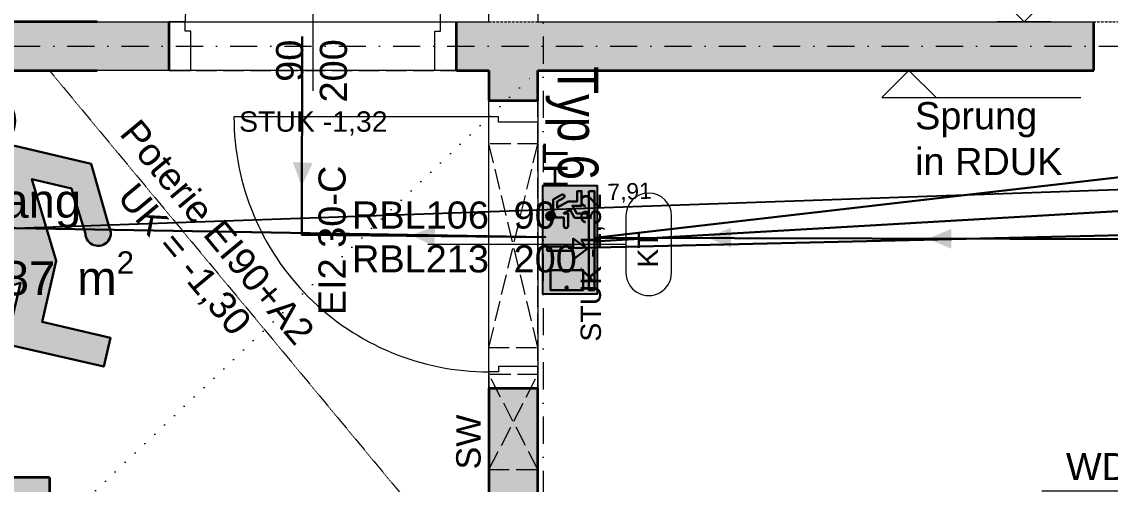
# Model space of a CAD drawing. Header units: millimetres. Extents: x 32522367 to 32638135, y 41424826 to 41540167.
# Drawn here: x 32562006 to 32566018, y 41517709 to 41519414 of the extents above; entities that cross this region are included whole.
import ezdxf
from ezdxf.enums import TextEntityAlignment as Align

# ---------------------------------------------------------------- set-up
doc = ezdxf.new("R2010")
doc.units = ezdxf.units.MM
for name, pattern in [('Punktlinie eng', [0.02, 0, -0.02]), ('Punktlinie weit', [0.05, 0, -0.05]), ('Raster', [0.2, 0.1, -0.05, 0, -0.05]), ('Strichlinie eng', [0.1, 0.075, -0.025]), ('Strichlinie weit', [0.2, 0.15, -0.05]), ('Untersicht', [0.1, 0.075, -0.025])]:
    doc.linetypes.add(name, pattern=pattern)
for name, color, linetype in [('000 Achsraster Haupt', 251, 'Continuous'), ('120 Wand Innen tragend', 251, 'Continuous'), ('130 Wand Innen', 251, 'Continuous'), ('215 DVK darüber', 251, 'Continuous'), ('811 Raum 2.Erschließung_ Nebenräume_Allg.räume_Technik', 251, 'Continuous'), ('955 Polierplan Beschriftung', 251, 'Continuous'), ('956 Fensternummer', 251, 'Continuous'), ('970 Brandschutz Beschriftung.Texte_ Bemaßung_ Symbole_ Fluchtwege', 251, 'Continuous'), ('Archicad Tür-Marker', 251, 'Continuous'), ('Archicad Türen', 251, 'Continuous'), ('dp_GE_SIBEL', 80, 'Continuous')]:
    doc.layers.add(name, color=color, linetype=linetype)
for name, color, linetype, lineweight in [('000 Achsraster Haupt_Stift_Nr__1', 251, 'Continuous', 13), ('120 Wand Innen tragend_Stift_Nr__1', 251, 'Continuous', 13), ('120 Wand Innen tragend_Stift_Nr__24', 251, 'Continuous', 13), ('120 Wand Innen tragend_Stift_Nr__6', 251, 'Continuous', 13), ('120 Wand Innen tragend_Stift_Nr__8', 251, 'Continuous', 35), ('130 Wand Innen_Stift_Nr__23', 251, 'Continuous', 13), ('130 Wand Innen_Stift_Nr__4', 251, 'Continuous', 35), ('215 DVK darüber_Stift_Nr__17', 251, 'Continuous', 18), ('240 Unterdaemmung_Stift_Nr__1', 251, 'Continuous', 13), ('955 Polierplan Beschriftung_Stift_Nr__1', 251, 'Continuous', 13), ('956 Durchbruch Beschriftung_Stift_Nr__61', 251, 'Continuous', 25), ('956 Fensternummer_Stift_Nr__1', 251, 'Continuous', 13), ('970 Brandschutz Beschriftung.Texte_ Bemaßung_ Symbole_ Fluchtwege_Stift_Nr__1', 251, 'Continuous', 13), ('970 Brandschutz Beschriftung.Texte_ Bemaßung_ Symbole_ Fluchtwege_Stift_Nr__101', 251, 'Continuous', 50), ('970 Brandschutz Beschriftung.Texte_ Bemaßung_ Symbole_ Fluchtwege_Stift_Nr__121', 251, 'Continuous', 13), ('970 Brandschutz Beschriftung.Texte_ Bemaßung_ Symbole_ Fluchtwege_Stift_Nr__75', 251, 'Continuous', 25), ('Archicad Raumstempel_Stift_Nr__1', 251, 'Continuous', 13), ('Archicad Tür-Marker_Stift_Nr__1', 251, 'Continuous', 13), ('Archicad Türen_Stift_Nr__1', 251, 'Continuous', 13), ('Archicad Türen_Stift_Nr__8', 251, 'Continuous', 35), ('dp_GE_ST_Attribut_Attribut1', 250, 'Continuous', 5)]:
    doc.layers.add(name, color=color, linetype=linetype, lineweight=lineweight)
doc.layers.add('E2_LEHR_MENSCH_NATIVE', color=112, linetype='Continuous', lineweight=35, true_color=0x20dd55)
doc.layers.add('E2_LEHR_WEG_B_INTERPRETATION', color=112, linetype='Continuous', lineweight=80, true_color=0x20dd55)
doc.layers.add('E_NACHRTECH', color=3, linetype='Continuous', true_color=0x00fa00)
doc.styles.add('DPG_TXT', font='arial.ttf', dxfattribs={"width": 0.8})
doc.styles.add('ERSTELLTER_STIL_1', font='arial.ttf')

# ---------------------------------------------------------------- blocks, each defined once
blk = doc.blocks.new('9809550')
at = {"color": 18, "lineweight": 30, "true_color": 0x000000}
for points in [[(423921.7, 99168.8), (423956.8, 99168.8), (423956.8, 99202.9), (423984.5, 99214.5), (424033.7, 99214.5), (424053.8, 99178.3)], [(424040.2, 99170.9), (424025.2, 99196.7), (423999.7, 99196.8), (424026.2, 99150.3), (424026.2, 99110.9), (424070.2, 99110.9), (424070.2, 99092.3), (424007.5, 99092.3), (424007.5, 99131.7), (423975, 99113.1), (423975, 99067), (423956.5, 99067), (423956.5, 99122.4), (423990.5, 99141.9), (423975.1, 99168.8), (423975.1, 99150.2), (423921.7, 99150.3)]]:
    blk.add_lwpolyline(points, dxfattribs=at)
blk.add_circle((423963.6, 99225.9), 18.1, dxfattribs=at)
for centre, radius, start, end in [((423921.7, 99159.5), 9.27, 89.9849, 270.0151), ((424047.8, 99173.1), 7.96, 195.7299, 41.4005)]:
    blk.add_arc(centre, radius, start, end, dxfattribs=at)
blk = doc.blocks.new('RIVO_ARR_down')
at = {"true_color": 0x56c81e}
h = blk.add_hatch(color=72, dxfattribs=at)
h.dxf.hatch_style = 1
h.paths.add_polyline_path([(2487.16, 1656.78), (2487.16, 1647.95), (2504.83, 1647.95), (2504.83, 1656.78)])
h.paths.add_polyline_path([(2496.19, 1651.84), (2494.51, 1649.58), (2492.81, 1651.85), (2494.2, 1651.85), (2494.2, 1656.07), (2494.9, 1656.08), (2494.9, 1651.84)], flags=16)
h.paths.add_polyline_path([(2498.26, 1653.37), (2499.6, 1653.37), (2499.6, 1654.67), (2500.12, 1654.91, -0.535619), (2499.17, 1655.55, -1), (2500.55, 1655.55, -0.302406), (2500.12, 1654.91), (2500.66, 1655.11), (2502.53, 1655.11), (2503.29, 1653.73, -1.25347), (2502.78, 1653.45), (2502.2, 1654.43), (2501.24, 1654.44), (2502.24, 1652.67), (2502.24, 1651.16), (2503.92, 1651.16), (2503.92, 1650.46), (2501.53, 1650.46), (2501.53, 1651.96), (2500.29, 1651.25), (2500.29, 1649.49), (2499.59, 1649.49), (2499.59, 1651.6), (2500.88, 1652.34), (2500.3, 1653.37), (2500.3, 1652.66), (2498.26, 1652.67, -1)], flags=16)
h.paths.add_polyline_path([(2503.92, 1649.3), (2503.92, 1648.39), (2487.82, 1648.39), (2487.82, 1649.3)], flags=16)
h.paths.add_polyline_path([(2491.07, 1650.21), (2487.82, 1650.21), (2487.82, 1655.56), (2491.07, 1655.56)], flags=16)
h.paths.add_polyline_path([(2488, 1652.89, -1), (2488.38, 1652.89, -1)], flags=0)
at = {"true_color": 0xffffff}
h = blk.add_hatch(color=7, dxfattribs=at)
h.dxf.hatch_style = 1
h.paths.add_polyline_path([(2487.82, 1655.56), (2487.82, 1650.21), (2491.07, 1650.21), (2491.07, 1655.56)])
h.paths.add_polyline_path([(2488.38, 1652.89, -1), (2488, 1652.89, -1)], flags=16)
h = blk.add_hatch(color=7, dxfattribs=at)
h.dxf.hatch_style = 1
h.paths.add_polyline_path([(2494.9, 1651.84), (2494.9, 1656.08), (2494.2, 1656.07), (2494.2, 1651.85), (2492.81, 1651.85), (2494.51, 1649.58), (2496.19, 1651.84)])
h = blk.add_hatch(color=7, dxfattribs=at)
h.dxf.hatch_style = 1
h.paths.add_polyline_path([(2499.6, 1653.37), (2498.26, 1653.37, 1), (2498.26, 1652.67), (2500.3, 1652.66), (2500.3, 1653.37), (2500.88, 1652.34), (2499.59, 1651.6), (2499.59, 1649.49), (2500.29, 1649.49), (2500.29, 1651.25), (2501.53, 1651.96), (2501.53, 1650.46), (2503.92, 1650.46), (2503.92, 1651.16), (2502.24, 1651.16), (2502.24, 1652.67), (2501.24, 1654.44), (2502.2, 1654.43), (2502.78, 1653.45, 1.25347), (2503.29, 1653.73), (2502.53, 1655.11), (2500.66, 1655.11), (2499.6, 1654.67)])
h = blk.add_hatch(color=7, dxfattribs=at)
h.dxf.hatch_style = 1
h.paths.add_polyline_path([(2499.17, 1655.55, 1), (2500.55, 1655.55, 1)])
h = blk.add_hatch(color=7, dxfattribs=at)
h.dxf.hatch_style = 1
h.paths.add_polyline_path([(2488, 1652.89, 1), (2488.38, 1652.89, 1)])
h = blk.add_hatch(color=7, dxfattribs=at)
h.dxf.hatch_style = 1
h.paths.add_polyline_path([(2487.82, 1649.3), (2487.82, 1648.39), (2503.92, 1648.39), (2503.92, 1649.3)])
blk.add_lwpolyline([(2487.16, 1656.78), (2504.83, 1656.78), (2504.83, 1647.95), (2487.16, 1647.95)], close=True)
at = {"color": 18, "lineweight": 30, "true_color": 0x000000}
for points in [[(2491.07, 1655.56), (2487.82, 1655.56), (2487.82, 1650.21), (2491.07, 1650.21)], [(2503.92, 1649.3), (2487.82, 1649.3), (2487.82, 1648.39), (2503.92, 1648.39)]]:
    blk.add_lwpolyline(points, close=True, dxfattribs=at)
blk.add_lwpolyline([(2494.2, 1656.07), (2494.2, 1651.85), (2492.81, 1651.85), (2494.51, 1649.58), (2496.19, 1651.84), (2494.9, 1651.84), (2494.9, 1656.08), (2494.2, 1656.07)], dxfattribs=at)
blk.add_circle((2488.19, 1652.89), 0.19, dxfattribs=at)
at = {"xscale": 0.0381026673526157, "yscale": 0.0381026673526157, "zscale": 0.0381026673526157}
blk.add_blockref('9809550', (-13654.29, -2125.22), dxfattribs=at)
blk = doc.blocks.new('Gang__85', base_point=(36.9121, 69.2385))
at = {"layer": 'Archicad Raumstempel_Stift_Nr__1', "color": 7, "lineweight": 13, "insert": (36.9251, 69.2586), "char_height": 0.125, "attachment_point": 1, "rotation": 343.6401, "style": 'ERSTELLTER_STIL_1'}
blk.add_mtext('\\A1;{\\pql;\\pt0,0.05;\\fArial|b0|i0|c0|p0;\\W1.000000;5,87\\fArial|b0|i0|c0|p0;\\W1.000000;\\A1{\\H.66x;\\S^  ;}\\fArial|b0|i0|c0|p0;\\W1.000000; m\\fArial|b0|i0|c0|p0;\\W1.000000;\\A1{\\H.66x;\\S2^  ;}}', dxfattribs=at)
at = {"layer": 'Archicad Raumstempel_Stift_Nr__1', "color": 7, "lineweight": 13, "style": 'ERSTELLTER_STIL_1'}
for tag, p in [('ROOM_NAME', (37.0028, 69.4948)), ('DUMMY_890', (37.4052, 69.4052)), ('DUMMY_891', (36.9337, 69.2877)), ('DUMMY_892', (36.8645, 69.0521)), ('DUMMY_893', (36.8645, 69.0236))]:
    blk.add_attdef(tag, text='', height=0.125, rotation=343.6401, dxfattribs=at).set_placement(p, align=Align.TOP_LEFT)
blk = doc.blocks.new('Öffnung_6')
at = {"layer": '120 Wand Innen tragend_Stift_Nr__1', "color": 7, "linetype": 'Untersicht', "lineweight": 13}
for p, q in [((38.7309, 67.8905), (38.6568, 68.277)), ((38.5582, 67.9412), (38.8295, 68.2263))]:
    blk.add_line(p, q, dxfattribs=at)
at = {"layer": '120 Wand Innen tragend_Stift_Nr__6', "color": 7, "linetype": 'Untersicht', "lineweight": 13, "flags": 128}
for points in [[(38.8295, 68.2263), (38.6568, 68.277)], [(38.5582, 67.9412), (38.7309, 67.8905)]]:
    blk.add_lwpolyline(points, dxfattribs=at)
at = {"layer": '120 Wand Innen tragend_Stift_Nr__8', "color": 7, "linetype": 'Continuous', "lineweight": 35, "flags": 128}
for points in [[(38.6427, 68.229), (38.5582, 67.9412)], [(38.7309, 67.8905), (38.8154, 68.1783)]]:
    blk.add_lwpolyline(points, dxfattribs=at)
blk = doc.blocks.new('Öffnung_7')
at = {"layer": '120 Wand Innen tragend_Stift_Nr__1', "color": 7, "linetype": 'Untersicht', "lineweight": 13}
for p, q in [((38.8576, 68.3223), (38.8962, 69.0926)), ((38.6849, 68.373), (39.0689, 69.0419))]:
    blk.add_line(p, q, dxfattribs=at)
at = {"layer": '120 Wand Innen tragend_Stift_Nr__6', "color": 7, "linetype": 'Untersicht', "lineweight": 13, "flags": 128}
for points in [[(39.0689, 69.0419), (38.8962, 69.0926)], [(38.6849, 68.373), (38.8576, 68.3223)]]:
    blk.add_lwpolyline(points, dxfattribs=at)
blk = doc.blocks.new('Zargentür 1-Fl 27')
at = {"layer": 'Archicad Türen_Stift_Nr__1', "color": 7, "linetype": 'Continuous', "lineweight": 13}
for p, q in [((0.47, 0), (0.47, 0.94)), ((-0.47, 0), (-0.53, 0)), ((-0.53, 0), (-0.53, -0.18)), ((-0.47, -0.035), (-0.47, 0)), ((0.47, -0.035), (0.47, 0)), ((0.47, 0), (0.53, 0)), ((0.53, 0), (0.53, -0.18)), ((-0.45, -0.035), (-0.47, -0.035)), ((-0.45, -0.18), (-0.45, -0.035)), ((0.45, -0.18), (0.45, -0.035)), ((0.45, -0.035), (0.47, -0.035)), ((-0.53, -0.18), (-0.47, -0.18)), ((-0.47, -0.18), (-0.45, -0.18)), ((0.47, -0.18), (0.45, -0.18)), ((0.53, -0.18), (0.47, -0.18))]:
    blk.add_line(p, q, dxfattribs=at)
at = {"layer": 'Archicad Türen_Stift_Nr__1', "color": 7, "linetype": 'Strichlinie eng', "lineweight": 13}
for p, q in [((-0.53, 0), (0.53, 0)), ((-0.53, -0.18), (0.53, -0.18))]:
    blk.add_line(p, q, dxfattribs=at)
at = {"layer": 'Archicad Türen_Stift_Nr__1', "color": 7, "linetype": 'Continuous', "lineweight": 13}
blk.add_arc((0.47, 0), 0.94, 90, 180, dxfattribs=at)
at = {"layer": 'Archicad Türen_Stift_Nr__8', "color": 7, "linetype": 'Continuous', "lineweight": 35}
for p, q in [((-0.53, 0), (-0.53, -0.18)), ((-0.53, 0), (-0.53, -0.18)), ((0.53, 0), (0.53, -0.18)), ((0.53, 0), (0.53, -0.18))]:
    blk.add_line(p, q, dxfattribs=at)
blk = doc.blocks.new('T Marker AUT 27_8')
at = {"layer": 'Archicad Tür-Marker_Stift_Nr__1', "color": 7, "linetype": 'Continuous', "lineweight": 13}
blk.add_line((0, 0.225), (0, -0.255), dxfattribs=at)
at = {"layer": 'Archicad Tür-Marker_Stift_Nr__1', "color": 7, "lineweight": 13, "style": 'ERSTELLTER_STIL_1'}
for tag, height, rotation, p in [('widthPrefix1st50_0', 0.1, 90, (0.0036, 0.0326)), ('widthPrefix1st50_1', 0.1, 90, (0.165, 0.0325)), ('DUMMY_269', 0.0667, 90, (-0.0631, 0.4956)), ('DUMMY_270', 0.0667, 90, (0.0983, 0.4956)), ('DUMMY_271', 0.1, 90, (0.0036, -0.2199)), ('DUMMY_273', 0.1, 90, (0.165, -0.2962)), ('DUMMY_272', 0.0667, 90, (-0.0631, -0.1)), ('DUMMY_274', 0.0667, 90, (0.0983, -0.1)), ('AC_SillPrefix_STUK', 0.075, 180, (0.2687, -0.3223)), ('DUMMY_268', 0.05, 180, (-0.2687, -0.3834))]:
    blk.add_attdef(tag, text='', height=height, rotation=rotation, dxfattribs=at).set_placement(p, align=Align.BOTTOM_LEFT)
blk = doc.blocks.new('Wand_1', base_point=(37.0043, 62.0087))
at = {"layer": '120 Wand Innen tragend_Stift_Nr__24', "linetype": 'Continuous', "lineweight": 13}
for points in [[(38.9412, 69.2461), (39.114, 69.1954), (39.1449, 69.301), (38.9722, 69.3517)], [(36.8315, 62.0594), (37.0043, 62.0087), (38.8154, 68.1783), (38.6427, 68.229)]]:
    blk.add_hatch(color=92, dxfattribs=at).paths.add_polyline_path(points)
at = {"layer": '120 Wand Innen tragend_Stift_Nr__8', "color": 7, "linetype": 'Continuous', "lineweight": 35}
for p, q in [((38.9412, 69.2461), (39.114, 69.1954)), ((38.6427, 68.229), (38.8154, 68.1783))]:
    blk.add_line(p, q, dxfattribs=at)
at = {"layer": '120 Wand Innen tragend_Stift_Nr__8', "color": 7, "linetype": 'Continuous', "lineweight": 35, "flags": 128}
for points in [[(38.9722, 69.3517), (38.9412, 69.2461)], [(39.114, 69.1954), (39.1449, 69.301)], [(38.5582, 67.9412), (38.3807, 67.3367)], [(38.5534, 67.286), (38.7309, 67.8905)]]:
    blk.add_lwpolyline(points, dxfattribs=at)
at = {"layer": 'Archicad Tür-Marker', "color": 7, "lineweight": 13}
ref = blk.add_blockref('T Marker AUT 27_8', (38.792, 68.7376), dxfattribs=dict(at, rotation=73.64008970396841))
ref.add_attrib('widthPrefix1st50', 'RBL106', dxfattribs={"layer": 'Archicad Tür-Marker_Stift_Nr__1', "color": 7, "lineweight": 13, "height": 0.1, "rotation": 343.6401, "style": 'ERSTELLTER_STIL_1'}).set_placement((38.3154, 68.9064), align=Align.BOTTOM_LEFT)
ref.add_attrib('widthPrefix1st50_1', 'RBL213', dxfattribs={"layer": 'Archicad Tür-Marker_Stift_Nr__1', "color": 7, "lineweight": 13, "height": 0.1, "rotation": 343.6401, "style": 'ERSTELLTER_STIL_1'}).set_placement((38.27, 68.7514), align=Align.BOTTOM_LEFT)
ref.add_attrib('AC_SillPrefix_STUK', 'STUK -1,32', dxfattribs={"layer": 'Archicad Tür-Marker_Stift_Nr__1', "color": 7, "lineweight": 13, "height": 0.075, "rotation": 73.6401, "style": 'ERSTELLTER_STIL_1'}).set_placement((39.1086, 68.2707), align=Align.BOTTOM_LEFT)
ref.add_attrib('DUMMY_271', '90', dxfattribs={"layer": 'Archicad Tür-Marker_Stift_Nr__1', "color": 7, "lineweight": 13, "height": 0.1, "rotation": 343.6401, "style": 'ERSTELLTER_STIL_1'}).set_placement((38.8869, 68.7386), align=Align.BOTTOM_LEFT)
ref.add_attrib('DUMMY_273', '200', dxfattribs={"layer": 'Archicad Tür-Marker_Stift_Nr__1', "color": 7, "lineweight": 13, "height": 0.1, "rotation": 343.6401, "style": 'ERSTELLTER_STIL_1'}).set_placement((38.8414, 68.5837), align=Align.BOTTOM_LEFT)
at = {"layer": 'Archicad Türen', "color": 7, "linetype": 'Continuous', "lineweight": 13, "rotation": 73.64008970396841}
blk.add_blockref('Zargentür 1-Fl 27', (38.792, 68.7376), dxfattribs=at)
blk = doc.blocks.new('Wand_43', base_point=(35.2586, 68.8785))
at = {"layer": '130 Wand Innen_Stift_Nr__23', "linetype": 'Continuous', "lineweight": 13}
for points in [[(36.8802, 68.4025), (35.2586, 68.8785), (35.2248, 68.7634), (36.8464, 68.2874)], [(36.8464, 68.2874), (36.9953, 68.3687), (36.8802, 68.4025)], [(36.8464, 68.2874), (36.9615, 68.2536), (36.9953, 68.3687)]]:
    blk.add_hatch(color=91, dxfattribs=at).paths.add_polyline_path(points)
at = {"layer": '130 Wand Innen_Stift_Nr__4', "color": 7, "linetype": 'Continuous', "lineweight": 35, "flags": 128}
for points in [[(35.2586, 68.8785), (35.2248, 68.7634)], [(36.9953, 68.3687), (35.2586, 68.8785)], [(35.2248, 68.7634), (35.647, 68.6394)], [(35.7621, 68.6056), (36.8464, 68.2874)], [(36.9953, 68.3687), (36.9615, 68.2536)]]:
    blk.add_lwpolyline(points, dxfattribs=at)
blk = doc.blocks.new('Zargentür 1-Fl 27_4')
at = {"layer": 'Archicad Türen_Stift_Nr__1', "color": 7, "linetype": 'Continuous', "lineweight": 13}
for p, q in [((0.47, 0), (0.47, 0.94)), ((-0.47, 0), (-0.53, 0)), ((-0.53, 0), (-0.53, -0.18)), ((-0.47, -0.035), (-0.47, 0)), ((0.47, -0.035), (0.47, 0)), ((0.47, 0), (0.53, 0)), ((0.53, 0), (0.53, -0.18)), ((-0.45, -0.035), (-0.47, -0.035)), ((-0.45, -0.18), (-0.45, -0.035)), ((0.45, -0.18), (0.45, -0.035)), ((0.45, -0.035), (0.47, -0.035)), ((-0.53, -0.18), (-0.47, -0.18)), ((-0.47, -0.18), (-0.45, -0.18)), ((0.47, -0.18), (0.45, -0.18)), ((0.53, -0.18), (0.47, -0.18))]:
    blk.add_line(p, q, dxfattribs=at)
at = {"layer": 'Archicad Türen_Stift_Nr__1', "color": 7, "linetype": 'Strichlinie eng', "lineweight": 13}
for p, q in [((-0.53, 0), (0.53, 0)), ((-0.53, -0.18), (0.53, -0.18))]:
    blk.add_line(p, q, dxfattribs=at)
at = {"layer": 'Archicad Türen_Stift_Nr__1', "color": 7, "linetype": 'Continuous', "lineweight": 13}
blk.add_arc((0.47, 0), 0.94, 90, 180, dxfattribs=at)
at = {"layer": 'Archicad Türen_Stift_Nr__8', "color": 7, "linetype": 'Continuous', "lineweight": 35}
for p, q in [((-0.53, -0.18), (-0.53, 0)), ((-0.53, -0.18), (-0.53, 0)), ((0.53, -0.18), (0.53, 0)), ((0.53, -0.18), (0.53, 0))]:
    blk.add_line(p, q, dxfattribs=at)
blk = doc.blocks.new('Wand_265', base_point=(36.864, 70.1581))
at = {"layer": '120 Wand Innen tragend_Stift_Nr__24', "linetype": 'Continuous', "lineweight": 13}
for points in [[(36.864, 70.1581), (36.8133, 69.9854), (37.8407, 69.6838), (37.8914, 69.8565)], [(38.8578, 69.3853), (41.1119, 68.7235), (41.1626, 68.8963), (38.9085, 69.558)]]:
    blk.add_hatch(color=92, dxfattribs=at).paths.add_polyline_path(points)
at = {"layer": '120 Wand Innen tragend_Stift_Nr__8', "color": 7, "linetype": 'Continuous', "lineweight": 35}
for p, q in [((37.8407, 69.6838), (37.8914, 69.8565)), ((38.8578, 69.3853), (38.9085, 69.558))]:
    blk.add_line(p, q, dxfattribs=at)
at = {"layer": '120 Wand Innen tragend_Stift_Nr__8', "color": 7, "linetype": 'Continuous', "lineweight": 35, "flags": 128}
for points in [[(37.6378, 69.931), (36.864, 70.1581)], [(36.8133, 69.9854), (37.5871, 69.7583)], [(38.8578, 69.3853), (38.9722, 69.3517)], [(39.1449, 69.301), (41.1119, 68.7235)], [(41.1119, 68.7235), (41.1626, 68.8963)]]:
    blk.add_lwpolyline(points, dxfattribs=at)
at = {"layer": 'Archicad Tür-Marker', "color": 7, "lineweight": 13}
ref = blk.add_blockref('T Marker AUT 27_8', (38.4, 69.7072), dxfattribs=dict(at, rotation=343.6400968959427))
ref.add_attrib('widthPrefix1st50', 'RBL106', dxfattribs={"layer": 'Archicad Tür-Marker_Stift_Nr__1', "color": 7, "lineweight": 13, "height": 0.1, "rotation": 73.6401, "style": 'ERSTELLTER_STIL_1'}).set_placement((38.4034, 69.7389), align=Align.BOTTOM_LEFT)
ref.add_attrib('widthPrefix1st50_1', 'RBL213', dxfattribs={"layer": 'Archicad Tür-Marker_Stift_Nr__1', "color": 7, "lineweight": 13, "height": 0.1, "rotation": 73.6401, "style": 'ERSTELLTER_STIL_1'}).set_placement((38.5583, 69.6933), align=Align.BOTTOM_LEFT)
ref.add_attrib('AC_SillPrefix_STUK', 'STUK -1,32', dxfattribs={"layer": 'Archicad Tür-Marker_Stift_Nr__1', "color": 7, "lineweight": 13, "height": 0.075, "rotation": 343.6401, "style": 'ERSTELLTER_STIL_1'}).set_placement((38.0187, 69.3734), align=Align.BOTTOM_LEFT)
ref.add_attrib('DUMMY_271', '90', dxfattribs={"layer": 'Archicad Tür-Marker_Stift_Nr__1', "color": 7, "lineweight": 13, "height": 0.1, "rotation": 73.6401, "style": 'ERSTELLTER_STIL_1'}).set_placement((38.3323, 69.4965), align=Align.BOTTOM_LEFT)
ref.add_attrib('DUMMY_273', '200', dxfattribs={"layer": 'Archicad Tür-Marker_Stift_Nr__1', "color": 7, "lineweight": 13, "height": 0.1, "rotation": 73.6401, "style": 'ERSTELLTER_STIL_1'}).set_placement((38.4657, 69.3779), align=Align.BOTTOM_LEFT)
at = {"layer": 'Archicad Türen', "color": 7, "linetype": 'Continuous', "lineweight": 13, "rotation": 343.6400968959427}
blk.add_blockref('Zargentür 1-Fl 27_4', (38.4, 69.7072), dxfattribs=at)
blk = doc.blocks.new('Fluchtwegtool - GSDE_2')
at = {"layer": '970 Brandschutz Beschriftung.Texte_ Bemaßung_ Symbole_ Fluchtwege_Stift_Nr__75', "color": 94, "linetype": 'Continuous', "lineweight": 25, "true_color": 0x009500}
blk.add_line((-6.47, -8.62), (1.4348, -8.3427), dxfattribs=at)
at = {"layer": '970 Brandschutz Beschriftung.Texte_ Bemaßung_ Symbole_ Fluchtwege_Stift_Nr__75', "color": 94, "lineweight": 25, "true_color": 0x009500, "style": 'ERSTELLTER_STIL_1'}
blk.add_attdef('DUMMY_49', text='', height=0.1, dxfattribs=at).set_placement((4.9447, -3.4763), align=Align.BOTTOM_LEFT)
blk.add_attdef('DUMMY_47', text='', height=0.06, dxfattribs=at).set_placement((9.5624, -3.4728), align=Align.BOTTOM_CENTER)
for tag, rotation, p in [('DUMMY_46', 74.2388, (2.1208, -5.9033)), ('DUMMY_45', 2.0094, (-2.5176, -8.4724)), ('DUMMY_48', 99.2391, (17.289, -9.4419))]:
    blk.add_attdef(tag, text='', height=0.06, rotation=rotation, dxfattribs=at).set_placement(p, align=Align.BOTTOM_CENTER)
blk = doc.blocks.new('Höhenbemaßung_37', base_point=(40.9973, 67.0378))
at = {"layer": '215 DVK darüber_Stift_Nr__17', "color": 190, "linetype": 'Continuous', "lineweight": 18, "true_color": 0x9900ff}
for p, q in [((40.9295, 67.1619), (40.4909, 67.2907)), ((41.1214, 67.1056), (40.9295, 67.1619)), ((40.9295, 67.1619), (40.9973, 67.0378)), ((40.9973, 67.0378), (41.1214, 67.1056)), ((41.0932, 67.0096), (40.9013, 67.066))]:
    blk.add_line(p, q, dxfattribs=at)
at = {"layer": '215 DVK darüber_Stift_Nr__17', "color": 190, "lineweight": 18, "true_color": 0x9900ff, "insert": (40.5876, 67.3045), "char_height": 0.1, "attachment_point": 7, "rotation": 343.6401, "style": 'ERSTELLTER_STIL_1'}
blk.add_mtext('\\A1;{\\pql;\\fArial|b0|i0|c0|p0;\\W1.000000;WD-VK}', dxfattribs=at)
blk = doc.blocks.new('Höhenbemaßung_52', base_point=(40.4578, 68.9159))
at = {"layer": '215 DVK darüber_Stift_Nr__17', "color": 190, "linetype": 'Continuous', "lineweight": 18, "true_color": 0x9900ff}
for p, q in [((40.3619, 68.944), (40.5538, 68.8877)), ((40.4578, 68.9159), (40.3337, 68.8481)), ((40.5256, 68.7918), (40.4578, 68.9159)), ((40.3337, 68.8481), (40.5256, 68.7918)), ((40.5256, 68.7918), (41.0375, 68.6415))]:
    blk.add_line(p, q, dxfattribs=at)
at = {"layer": '215 DVK darüber_Stift_Nr__17', "color": 190, "lineweight": 18, "true_color": 0x9900ff, "char_height": 0.1, "attachment_point": 7, "rotation": 343.6401, "style": 'ERSTELLTER_STIL_1'}
for s, insert in [('\\A1;{\\pql;\\fArial|b0|i0|c0|p0;\\W1.000000;Sprung}', (40.4098, 68.673)), ('\\A1;{\\pql;\\fArial|b0|i0|c0|p0;\\W1.000000;in RDUK}', (40.3703, 68.5387))]:
    blk.add_mtext(s, dxfattribs=dict(at, insert=insert))
blk = doc.blocks.new('Höhenbemaßung_53', base_point=(40.9156, 68.9688))
at = {"layer": '215 DVK darüber_Stift_Nr__17', "color": 190, "linetype": 'Continuous', "lineweight": 18, "true_color": 0x9900ff}
for p, q in [((40.8478, 69.0929), (40.3286, 69.2453)), ((41.0397, 69.0366), (40.8478, 69.0929)), ((40.8478, 69.0929), (40.9156, 68.9688)), ((40.9156, 68.9688), (41.0397, 69.0366)), ((41.0115, 68.9406), (40.8196, 68.9969))]:
    blk.add_line(p, q, dxfattribs=at)
at = {"layer": '215 DVK darüber_Stift_Nr__17', "color": 190, "lineweight": 18, "true_color": 0x9900ff, "char_height": 0.1, "attachment_point": 7, "rotation": 343.6401, "style": 'ERSTELLTER_STIL_1'}
for s, insert in [('\\A1;{\\pql;\\fArial|b0|i0|c0|p0;\\W1.000000;Sprung}', (40.3935, 69.3945)), ('\\A1;{\\pql;\\fArial|b0|i0|c0|p0;\\W1.000000;in RDOK}', (40.3541, 69.2602))]:
    blk.add_mtext(s, dxfattribs=dict(at, insert=insert))
blk = doc.blocks.new('Höhenbemaßung_97', base_point=(40.6193, 67.1173))
at = {"layer": '215 DVK darüber_Stift_Nr__17', "color": 190, "linetype": 'Continuous', "lineweight": 18, "true_color": 0x9900ff}
for p, q in [((40.5234, 67.1454), (40.7153, 67.0891)), ((40.6193, 67.1173), (40.4952, 67.0495)), ((40.6871, 66.9931), (40.6193, 67.1173)), ((40.4952, 67.0495), (40.6871, 66.9931)), ((40.6871, 66.9931), (41.2063, 66.8407))]:
    blk.add_line(p, q, dxfattribs=at)
at = {"layer": '215 DVK darüber_Stift_Nr__17', "color": 190, "lineweight": 18, "true_color": 0x9900ff, "char_height": 0.1, "attachment_point": 7, "rotation": 343.6401, "style": 'ERSTELLTER_STIL_1'}
for s, insert in [('\\A1;{\\pql;\\fArial|b0|i0|c0|p0;\\W1.000000;Sprung}', (40.6335, 66.8823)), ('\\A1;{\\pql;\\fArial|b0|i0|c0|p0;\\W1.000000;in RDOK}', (40.5941, 66.748))]:
    blk.add_mtext(s, dxfattribs=dict(at, insert=insert))
blk = doc.blocks.new('Etikett_12', base_point=(39.0366, 68.6658))
at = {"layer": '956 Fensternummer_Stift_Nr__1', "color": 7, "linetype": 'Continuous', "lineweight": 13}
blk.add_line((39.0366, 68.6658), (39.2765, 68.5953), dxfattribs=at)
at = {"layer": '956 Fensternummer_Stift_Nr__1', "color": 7, "linetype": 'Continuous', "lineweight": 13, "flags": 128}
blk.add_lwpolyline([(39.2469, 68.4946, 1), (39.408, 68.4473), (39.4672, 68.6488, 1), (39.3061, 68.6961)], format="xyb", close=True, dxfattribs=at)
at = {"layer": '956 Fensternummer_Stift_Nr__1', "color": 7, "lineweight": 13, "insert": (39.3183, 68.5831), "char_height": 0.075, "attachment_point": 2, "rotation": 73.6401, "style": 'ERSTELLTER_STIL_1'}
blk.add_mtext('\\A1;{\\pqc;\\pt0,1;\\fArial|b0|i0|c0|p0;\\W1.000000;KT\\fArial|b0|i0|c0|p0;\\W1.000000;\\A1{\\H.66x;\\S^  ;}\\fArial|b0|i0|c0|p0;\\W1.000000;\\fArial|b0|i0|c0|p0;\\W1.000000;\\A1{\\H.66x;\\S^  ;}\\fArial|b0|i0|c0|p0;\\W1.000000; \\fArial|b0|i0|c0|p0;\\W1.000000;\\fArial|b0|i0|c0|p0;\\W1.000000;\\fArial|b0|i0|c0|p0;\\W1.000000;\\fArial|b0|i0|c0|p0;\\W1.000000;\\fArial|b0|i0|c0|p0;\\W1.000000;\\fArial|b0|i0|c0|p0;\\W1.000000;\\fArial|b0|i0|c0|p0;\\W1.000000;\\fArial|b0|i0|c0|p0;\\W1.000000;\\fArial|b0|i0|c0|p0;\\W1.000000;\\fArial|b0|i0|c0|p0;\\W1.000000;\\fArial|b0|i0|c0|p0;\\W1.000000;\\fArial|b0|i0|c0|p0;\\W1.000000;\\fArial|b0|i0|c0|p0;\\W1.000000;\\fArial|b0|i0|c0|p0;\\W1.000000;\\fArial|b0|i0|c0|p0;\\W1.000000;\\fArial|b0|i0|c0|p0;\\W1.000000;\\fArial|b0|i0|c0|p0;\\W1.000000;\\fArial|b0|i0|c0|p0;\\W1.000000;\\fArial|b0|i0|c0|p0;\\W1.000000;\\fArial|b0|i0|c0|p0;\\W1.000000;\\fArial|b0|i0|c0|p0;\\W1.000000;\\fArial|b0|i0|c0|p0;\\W1.000000;\\fArial|b0|i0|c0|p0;\\W1.000000;\\fArial|b0|i0|c0|p0;\\W1.000000;\\fArial|b0|i0|c0|p0;\\W1.000000;\\fArial|b0|i0|c0|p0;\\W1.000000;\\fArial|b0|i0|c0|p0;\\W1.000000;\\fArial|b0|i0|c0|p0;\\W1.000000;\\fArial|b0|i0|c0|p0;\\W1.000000;\\fArial|b0|i0|c0|p0;\\W1.000000;\\fArial|b0|i0|c0|p0;\\W1.000000;\\fArial|b0|i0|c0|p0;\\W1.000000;\\fArial|b0|i0|c0|p0;\\W1.000000;\\fArial|b0|i0|c0|p0;\\W1.000000;\\fArial|b0|i0|c0|p0;\\W1.000000;\\fArial|b0|i0|c0|p0;\\W1.000000;\\fArial|b0|i0|c0|p0;\\W1.000000;\\fArial|b0|i0|c0|p0;\\W1.000000;\\fArial|b0|i0|c0|p0;\\W1.000000;\\fArial|b0|i0|c0|p0;\\W1.000000;\\fArial|b0|i0|c0|p0;\\W1.000000;\\fArial|b0|i0|c0|p0;\\W1.000000;\\fArial|b0|i0|c0|p0;\\W1.000000;}', dxfattribs=at)
blk = doc.blocks.new('Etikett_36', base_point=(27.2931, 63.2232))
at = {"layer": '955 Polierplan Beschriftung_Stift_Nr__1', "color": 7, "linetype": 'Punktlinie weit', "lineweight": 13}
blk.add_line((27.2931, 63.2232), (39.145, 69.3013), dxfattribs=at)
blk = doc.blocks.new('Standard-Rastermarker')
at = {"layer": '000 Achsraster Haupt_Stift_Nr__1', "color": 7, "linetype": 'Raster', "lineweight": 13}
blk.add_line((1, 0), (73, 0), dxfattribs=at)
at = {"layer": '000 Achsraster Haupt_Stift_Nr__1', "color": 7, "lineweight": 13, "style": 'ERSTELLTER_STIL_1'}
for tag, p in [('AC_MarkerText_1_0', (-0.3593, -0.0343)), ('AC_MarkerText_1_1', (74.1407, -0.0343))]:
    blk.add_attdef(tag, text='', height=0.15, rotation=90, dxfattribs=at).set_placement(p, align=Align.TOP_CENTER)
blk = doc.blocks.new('Standard-Rastermarker_8')
at = {"layer": '000 Achsraster Haupt_Stift_Nr__1', "color": 7, "linetype": 'Raster', "lineweight": 13}
blk.add_line((1, 0), (57.5713, 0), dxfattribs=at)
at = {"layer": '000 Achsraster Haupt_Stift_Nr__1', "color": 7, "lineweight": 13, "style": 'ERSTELLTER_STIL_1'}
for tag, p in [('AC_MarkerText_1_0', (-0.25, 0.075)), ('AC_MarkerText_1_1', (58.8213, 0.075))]:
    blk.add_attdef(tag, text='', height=0.15, dxfattribs=at).set_placement(p, align=Align.TOP_CENTER)
blk = doc.blocks.new('98095500')
at = {"color": 18, "lineweight": 30, "true_color": 0x000000}
for points in [[(423921.73, 99168.82), (423956.82, 99168.82), (423956.82, 99202.95), (423984.52, 99214.53), (424033.69, 99214.53), (424053.79, 99178.33)], [(424040.17, 99170.92), (424025.2, 99196.66), (423999.74, 99196.78), (424026.18, 99150.32), (424026.18, 99110.9), (424070.22, 99110.9), (424070.22, 99092.32), (424007.48, 99092.32), (424007.48, 99131.68), (423974.96, 99113.11), (423974.96, 99066.99), (423956.52, 99066.99), (423956.52, 99122.44), (423990.54, 99141.87), (423975.12, 99168.79), (423975.12, 99150.21), (423921.73, 99150.28)]]:
    blk.add_lwpolyline(points, dxfattribs=at)
blk.add_circle((423963.6, 99225.86), 18.08, dxfattribs=at)
for centre, radius, start, end in [((424047.83, 99173.07), 7.96, 195.72991, 41.40047), ((423921.73, 99159.55), 9.27, 89.9849, 270.0151)]:
    blk.add_arc(centre, radius, start, end, dxfattribs=at)
blk = doc.blocks.new('750298750')
h = blk.add_hatch(color=3)
h.paths.add_polyline_path([(426943.63, 99576.9), (426968.12, 99576.79), (426982.52, 99552.02, 1.25347), (426995.63, 99559.16), (426976.28, 99593.98), (426928.98, 99593.98), (426902.34, 99582.83), (426902.34, 99550.01), (426868.58, 99550.01, 1), (426868.59, 99532.17), (426919.94, 99532.11), (426919.94, 99549.98), (426934.78, 99524.08), (426902.06, 99505.39), (426902.06, 99452.05), (426919.79, 99452.05), (426919.79, 99496.41), (426951.07, 99514.28), (426951.07, 99476.42), (427011.43, 99476.42), (427011.43, 99494.29), (426969.06, 99494.29), (426969.06, 99532.21)])
h.paths.add_polyline_path([(426891.47, 99604.88, 1), (426926.25, 99604.88, 1)])
at = {"xscale": 0.9619413167778113, "yscale": 0.9619413167778113, "zscale": 0.9619413167778113}
blk.add_blockref('98095500', (19080.76, 4155.42), dxfattribs=at)
blk = doc.blocks.new('E2_MOL_LEHRPERSON_ZENTRIERT')
blk.add_blockref('750298750', (-426935.55, -99537.16))

msp = doc.modelspace()

# ---------------------------------------------------------------- linework, layer by layer
at = {"layer": '240 Unterdaemmung_Stift_Nr__1', "color": 7, "linetype": 'Strichlinie weit', "lineweight": 13}
msp.add_lwpolyline([(32554248.434, 41527113.478), (32554248.472, 41519413.477), (32566478.493, 41519413.539), (32566478.484, 41521133.532), (32567578.494, 41521133.538), (32567578.463, 41527213.543), (32563908.426, 41527213.535), (32563908.426, 41527113.528)], close=True, dxfattribs=at)
at = {"layer": '811 Raum 2.Erschließung_ Nebenräume_Allg.räume_Technik', "color": 40, "linetype": 'Continuous', "lineweight": 0, "true_color": 0xffd933, "flags": 128}
msp.add_lwpolyline([(32563908.467, 41519233.528), (32563908.475, 41517583.739), (32567348.474, 41517583.755), (32567348.473, 41517733.543), (32576728.481, 41517733.593), (32576728.482, 41517553.593), (32576728.513, 41511633.595), (32586978.516, 41511633.648), (32586978.485, 41517553.646), (32585028.475, 41517553.636), (32585028.474, 41517733.636), (32586978.484, 41517733.646), (32586978.476, 41519233.646), (32585028.467, 41519233.636), (32585028.466, 41519413.636), (32586978.475, 41519413.646), (32586978.435, 41527213.654), (32565974.381, 41527213.546), (32563908.426, 41527213.535), (32563908.465, 41519413.527), (32565958.466, 41519413.538), (32565958.467, 41519233.538)], close=True, dxfattribs=at)
at = {"layer": '811 Raum 2.Erschließung_ Nebenräume_Allg.räume_Technik', "color": 254, "linetype": 'Continuous', "lineweight": 0, "true_color": 0xd3d2c7, "flags": 128}
msp.add_lwpolyline([(32561628.434, 41525611.086), (32561628.466, 41519413.515), (32563728.466, 41519413.526), (32563728.434, 41525611.096)], close=True, dxfattribs=at)
at = {"layer": '811 Raum 2.Erschließung_ Nebenräume_Allg.räume_Technik', "color": 51, "linetype": 'Continuous', "lineweight": 0, "true_color": 0xf5ffa6, "flags": 128}
msp.add_lwpolyline([(32560298.474, 41519233.508), (32560298.481, 41517733.509), (32562108.481, 41517733.519), (32562108.483, 41517283.517), (32563728.484, 41517283.524), (32563728.474, 41519233.526)], close=True, dxfattribs=at)
at = {"layer": '970 Brandschutz Beschriftung.Texte_ Bemaßung_ Symbole_ Fluchtwege_Stift_Nr__1', "color": 7, "linetype": 'Punktlinie eng', "lineweight": 13}
msp.add_line((32562108.474, 41519233.83), (32563728.484, 41517283.525), dxfattribs=at)
at = {"layer": 'E2_LEHR_WEG_B_INTERPRETATION', "color": 112, "true_color": 0x20dd55}
for points in [[(32563038.171, 41518807.517), (32563005.486, 41518896.445), (32563078.787, 41518893.114)], [(32563441.327, 41518627.054), (32563530.255, 41518659.739), (32563526.925, 41518586.438)], [(32564533.568, 41518617.834), (32564620.921, 41518654.522), (32564620.921, 41518581.146)], [(32565345.822, 41518613.776), (32565433.175, 41518650.464), (32565433.175, 41518577.088)]]:
    msp.add_solid(points, dxfattribs=at)
at = {"layer": 'E_NACHRTECH', "color": 3, "lineweight": 30}
for points in [[(32560837.221, 41519249.237), (32560835.912, 41518677.352), (32560467.4, 41518678.196), (32563936.61, 41518620.117), (32563038.491, 41518628.915), (32563040.162, 41519359.209)], [(32564126.216, 41518617.35), (32566155.207, 41518612.708)]]:
    msp.add_lwpolyline(points, dxfattribs=at)
at = {"layer": 'E_NACHRTECH', "color": 4, "lineweight": 30}
for points in [[(32570741.642, 41518987.533), (32564113.405, 41518604.113)], [(32567382.369, 41518994.339), (32564119.52, 41518616.738)], [(32575179.551, 41518840.637), (32564019.976, 41518579.098)]]:
    msp.add_lwpolyline(points, dxfattribs=at)

# ---------------------------------------------------------------- block references
at = {"layer": '000 Achsraster Haupt', "color": 7, "linetype": 'Continuous', "lineweight": 18, "xscale": 1000, "yscale": 1000, "zscale": 1000}
for name, p, rotation in [('Standard-Rastermarker', (32563928.391, 41535366.62), 270.0002954042531), ('Standard-Rastermarker_8', (32539163.247, 41519323.401), 0.0002954042531608)]:
    msp.add_blockref(name, p, dxfattribs=dict(at, rotation=rotation))
at = {"layer": '120 Wand Innen tragend', "color": 7, "lineweight": 35, "xscale": 1000, "yscale": 1000, "zscale": 1000, "rotation": 16.36019999999994}
for name, p in [('Wand_265', (32561478.466, 41519413.515)), ('Wand_1', (32563908.512, 41511633.543))]:
    msp.add_blockref(name, p, dxfattribs=at)
at = {"layer": '120 Wand Innen tragend', "color": 7, "linetype": 'Continuous', "lineweight": 13, "xscale": 1000, "yscale": 1000, "zscale": 1000, "rotation": 16.36019999999994}
for name in ['Öffnung_7', 'Öffnung_6']:
    msp.add_blockref(name, (32545868.865, 41441712.417), dxfattribs=at)
at = {"layer": '130 Wand Innen', "color": 7, "lineweight": 35, "xscale": 1000, "yscale": 1000, "zscale": 1000, "rotation": 16.36019999999994}
msp.add_blockref('Wand_43', (32560298.481, 41517733.508), dxfattribs=at)
at = {"layer": '215 DVK darüber', "color": 190, "lineweight": 18, "true_color": 0x9900ff, "xscale": 1000, "yscale": 1000, "zscale": 1000, "rotation": 16.36019999999994}
for name, p in [('Höhenbemaßung_53', (32565700.996, 41519413.536)), ('Höhenbemaßung_52', (32565276.672, 41519233.846)), ('Höhenbemaßung_37', (32566323.297, 41517583.75)), ('Höhenbemaßung_97', (32565938.275, 41517553.536))]:
    msp.add_blockref(name, p, dxfattribs=at)
at = {"layer": '811 Raum 2.Erschließung_ Nebenräume_Allg.räume_Technik', "color": 7, "linetype": 'Continuous', "lineweight": 13, "xscale": 1000, "yscale": 1000, "zscale": 1000, "rotation": 16.36019999999994}
msp.add_blockref('Gang__85', (32561783.683, 41518544.63), dxfattribs=at).add_auto_attribs({'ROOM_NAME': 'Gang', 'DUMMY_893': '---'})
at = {"layer": '955 Polierplan Beschriftung', "color": 7, "linetype": 'Continuous', "lineweight": 13, "xscale": 1000, "yscale": 1000, "zscale": 1000, "rotation": 16.36019999999994}
msp.add_blockref('Etikett_36', (32554248.519, 41510063.478), dxfattribs=at)
at = {"layer": '956 Fensternummer', "color": 7, "linetype": 'Continuous', "lineweight": 13, "xscale": 1000, "yscale": 1000, "zscale": 1000, "rotation": 16.36019999999994}
msp.add_blockref('Etikett_12', (32563983.477, 41518593.54), dxfattribs=at)
at = {"layer": '970 Brandschutz Beschriftung.Texte_ Bemaßung_ Symbole_ Fluchtwege', "color": 94, "linetype": 'Continuous', "lineweight": 25, "true_color": 0x009500}
ref = msp.add_blockref('Fluchtwegtool - GSDE_2', (32566768.456, 41527213.55), dxfattribs=dict(at, xscale=999.9999999999995, yscale=999.9999999999995, zscale=999.9999999999995, rotation=0.0002901272618044))
ref.add_attrib('DUMMY_45', '7,91', dxfattribs={"layer": '970 Brandschutz Beschriftung.Texte_ Bemaßung_ Symbole_ Fluchtwege_Stift_Nr__75', "color": 94, "lineweight": 25, "true_color": 0x009500, "height": 60, "rotation": 2.009642, "style": 'ERSTELLTER_STIL_1'}).set_placement((32564248.365, 41518740.766), align=Align.BOTTOM_CENTER)
at = {"layer": 'dp_GE_SIBEL'}
ref = msp.add_blockref('RIVO_ARR_down', (32601441.811, 41462092.883), dxfattribs=dict(at, xscale=22.64316256777142, yscale=22.64316256777142, rotation=90.00000000023645))
ref.add_attrib('ATTRIBUT1', 'Typ 6', dxfattribs={"layer": 'dp_GE_ST_Attribut_Attribut1', "height": 150, "rotation": 270, "style": 'DPG_TXT', "width": 0.8, "flags": 8}).set_placement((32564057.073, 41518830.118), align=Align.MIDDLE_RIGHT)
at = {"layer": 'E2_LEHR_MENSCH_NATIVE', "color": 112, "true_color": 0x20dd55, "xscale": 6.107755025382402, "yscale": 6.107755025382402, "rotation": 346.9323015135687}
msp.add_blockref('E2_MOL_LEHRPERSON_ZENTRIERT', (32561940.996, 41518608.796), dxfattribs=at)

# ---------------------------------------------------------------- texts
at = {"layer": '956 Durchbruch Beschriftung_Stift_Nr__61', "color": 5, "linetype": 'Continuous', "lineweight": 25, "char_height": 90, "attachment_point": 1, "rotation": 90.00029, "style": 'ERSTELLTER_STIL_1'}
for s, insert in [('\\A1;{\\pql;\\fArial|b0|i0|c0|p0;\\W1.000000;HT}', (32563929.047, 41518798.994)), ('\\A1;{\\pql;\\fArial|b0|i0|c0|p0;\\W1.000000;SW}', (32563607.624, 41517763.524))]:
    msp.add_mtext(s, dxfattribs=dict(at, insert=insert))
at = {"layer": '970 Brandschutz Beschriftung.Texte_ Bemaßung_ Symbole_ Fluchtwege_Stift_Nr__101', "color": 1, "linetype": 'Continuous', "lineweight": 50, "true_color": 0xf50000, "insert": (32562660.488, 41518582.912), "char_height": 100, "attachment_point": 5, "rotation": 309.71452, "line_spacing_factor": 0.936785, "style": 'ERSTELLTER_STIL_1'}
msp.add_mtext('\\A1;{\\pqc;\\fArial|b0|i0|c0|p0;\\W1.000000;Poterie E\\fArial|b0|i0|c0|p0;\\W1.000000;I\\fArial|b0|i0|c0|p0;\\W1.000000;90+A2 \\P\\pqc;\\fArial|b0|i0|c0|p0;\\W1.000000;UK = \\fArial|b0|i0|c0|p0;\\W1.000000;-1,30}', dxfattribs=at)
at = {"layer": '970 Brandschutz Beschriftung.Texte_ Bemaßung_ Symbole_ Fluchtwege_Stift_Nr__121', "color": 1, "linetype": 'Continuous', "lineweight": 13, "true_color": 0xe60000, "insert": (32563100.12, 41518883.191), "char_height": 100, "attachment_point": 3, "rotation": 90.00029, "style": 'ERSTELLTER_STIL_1'}
msp.add_mtext('\\A1;{\\pqr;\\fArial|b0|i0|c0|p0;\\W1.000000;EI2 30-C }', dxfattribs=at)

doc.saveas('drawing.dxf')
